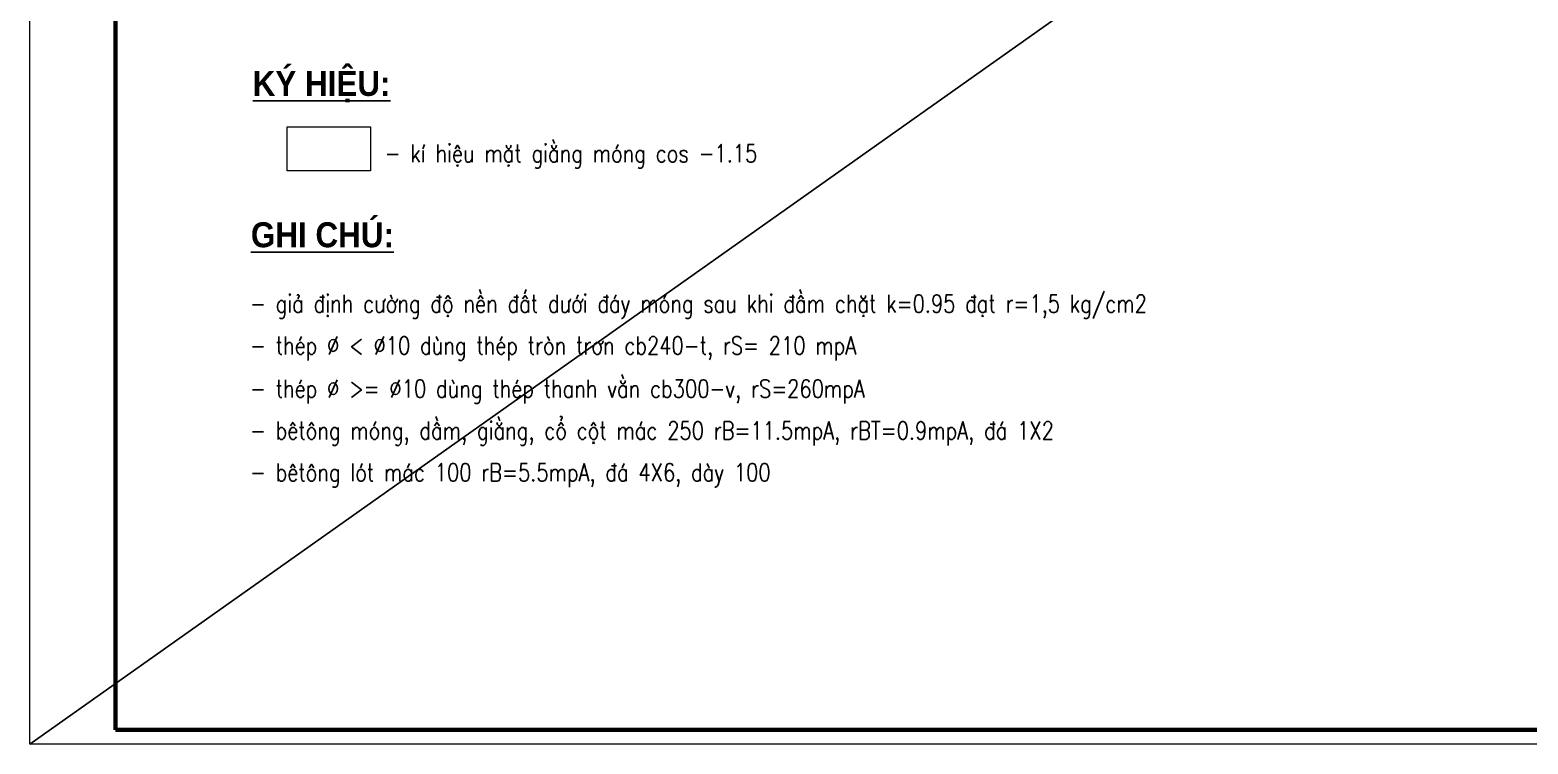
# Model space of a CAD drawing. Header units: millimetres. Extents: x -178395 to 493851, y -561170 to -280028.
# Drawn here: x -150675 to -129686, y -480365 to -470366 of the extents above; entities that cross this region are included whole.
import ezdxf
from ezdxf.enums import TextEntityAlignment as Align

# ---------------------------------------------------------------- set-up
doc = ezdxf.new("R2010")
doc.units = ezdxf.units.MM
doc.header["$MEASUREMENT"] = 0
doc.layers.get('Defpoints').update_dxf_attribs({"color": 1})
for name, color, linetype, lineweight in [('EG Net thay', 7, 'Continuous', 20), ('Khungten_LCDI', 7, 'Continuous', 5), ('LC Net thay', 63, 'Continuous', 25), ('LC Text1', 3, 'Continuous', 20), ('LC Text2', 7, 'Continuous', 25)]:
    doc.layers.add(name, color=color, linetype=linetype, lineweight=lineweight)
doc.layers.add('KCS_Plotter', color=11, linetype='Continuous', plot=False)
doc.styles.add('Khungten', font='VHAVAN.TTF', dxfattribs={"width": 0.9, "height": 5000})
doc.styles.add('LC 1', font='VHAVANB.TTF')
doc.styles.add('LC 3', font='vnsimli.shx', dxfattribs={"width": 0.75})
doc.styles.add('T3', font='VHARIALB.TTF', dxfattribs={"width": 0.9})
doc.styles.add('Title', font='VHBLACK.TTF', dxfattribs={"width": 0.8})

# ---------------------------------------------------------------- blocks, each defined once
blk = doc.blocks.new('lcdi fix')
at = {"layer": 'Defpoints', "lineweight": 0}
blk.add_lwpolyline([(-1200, -14850), (-1200, 14850), (40800, 14850), (40800, -14850)], close=True, dxfattribs=at)
at = {"layer": 'Khungten_LCDI', "color": 5, "lineweight": 60}
blk.add_lwpolyline([(0, -14650), (0, 14650), (40600, 14650), (40600, -14650)], close=True, dxfattribs=at)
at = {"color": 7, "style": 'Khungten', "width": 0.8}
for tag, p in [('REVISION', (39499, -10746)), ('NGAYHT', (39546, -11609))]:
    blk.add_attdef(tag, text='', height=200, dxfattribs=at).set_placement(p, align=Align.CENTER)
at = {"layer": 'LC Text1', "color": 3, "style": 'LC 1', "width": 1.834006}
for tag, p, p2 in [('TENBANVE1', (36913, -8886), (40339, -8886)), ('TENBANVE2', (36913, -9562), (40339, -9562))]:
    blk.add_attdef(tag, text='', height=250, dxfattribs=at).set_placement(p, p2, align=Align.FIT)
at = {"layer": 'LC Text1', "style": 'Title', "width": 0.7}
blk.add_attdef('SOBANVE', text='', height=250, dxfattribs=at).set_placement((39562, -13896), align=Align.CENTER)

msp = doc.modelspace()

# ---------------------------------------------------------------- linework, layer by layer
at = {"layer": 'EG Net thay'}
msp.add_lwpolyline([(-147073.1, -471721), (-145906, -471721), (-145906, -472337), (-147073.1, -472337)], close=True, dxfattribs=at)
at = {"layer": 'KCS_Plotter', "ltscale": 250}
msp.add_line((-150674.7, -480365.4), (-108674.7, -450665.4), dxfattribs=at)

# ---------------------------------------------------------------- block references
at = {"layer": 'LC Net thay'}
msp.add_blockref('lcdi fix', (-149474.7, -465515.4), dxfattribs=at)

# ---------------------------------------------------------------- texts
at = {"layer": 'LC Text1', "color": 3, "style": 'LC 3', "width": 0.8}
for s, p in [('- kÝ hiÖu mÆt gi»ng mãng cos -1.15', (-145704.2, -472219.2)), ('- gi¶ ®Þnh c\xadêng ®é nÒn ®Êt d\xadíi ®¸y mãng sau khi ®Çm chÆt k=0.95 ®¹t r=1,5 kg/cm2', (-147591.9, -474323.6)), ('- thÐp %%C < %%C10 dïng thÐp trßn tr¬n cb240-t, rS= 210 mpA', (-147591.9, -474909.5)), ('- thÐp %%C >= %%C10 dïng thÐp thanh v»n cb300-v, rS=260mpA', (-147591.9, -475513.9)), ('- bªt«ng mãng, dÇm, gi»ng, cæ cét m¸c 250 rB=11.5mpA, rBT=0.9mpA, ®¸ 1X2', (-147591.9, -476100.1)), ('- bªt«ng lãt m¸c 100 rB=5.5mpA, ®¸ 4X6, dµy 100', (-147591.9, -476686.1))]:
    msp.add_text(s, height=250, dxfattribs=at).set_placement(p)
at = {"layer": 'LC Text2', "style": 'T3', "width": 0.9}
for s, p in [('%%Uký hiÖu:', (-147554.5, -471289.7)), ('%%Ughi chó:', (-147579.6, -473409.3))]:
    msp.add_text(s, height=350, dxfattribs=at).set_placement(p)

doc.saveas('drawing.dxf')
